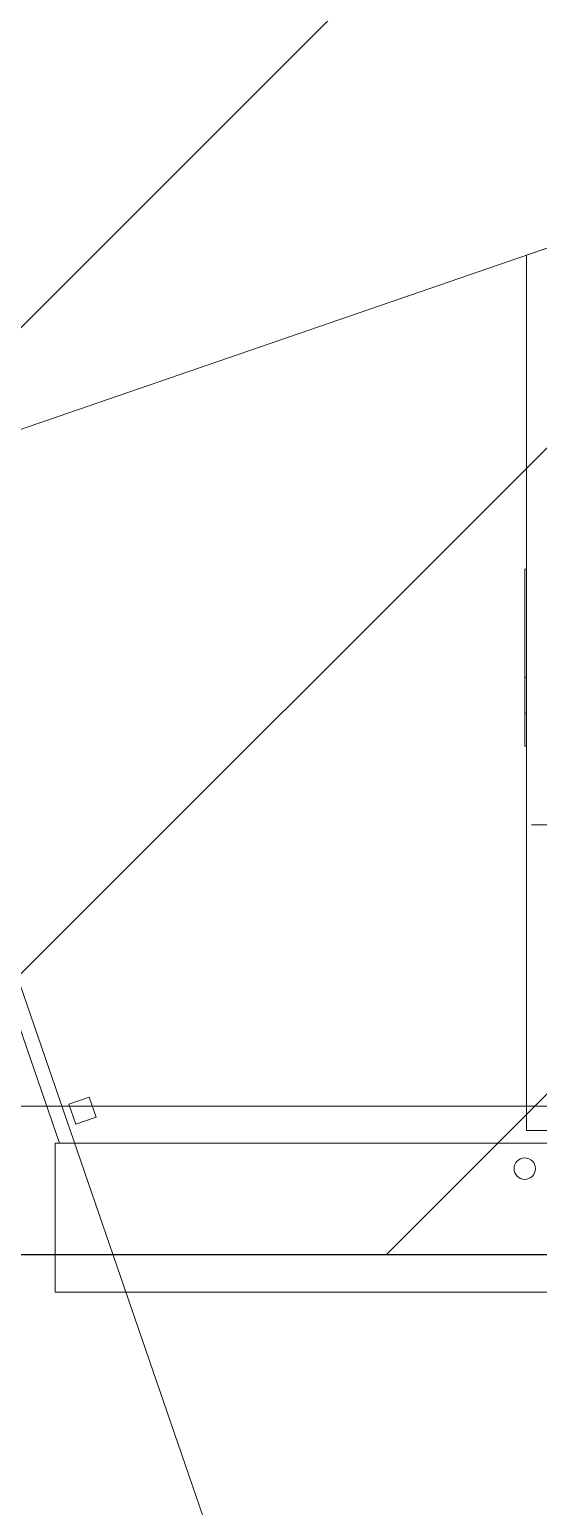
# Model space of a CAD drawing. Header units: millimetres. Extents: x 674 to 609626, y -20132 to 4061356.
# Drawn here: x 126983 to 130546, y 3967044 to 3977388 of the extents above; entities that cross this region are included whole.
import ezdxf

# ---------------------------------------------------------------- set-up
doc = ezdxf.new("R2010")
doc.units = ezdxf.units.MM
for name, color, linetype, lineweight in [('A-000-M_MASS', 13, 'Continuous', 25), ('A-010-M_LINE', 90, 'Continuous', 18), ('A-230-M_FLOOR', 192, 'Continuous', 13), ('A-700-M_FFE', 30, 'Continuous', 13), ('M-520-M_DRAINAGE_FW', 2, 'Continuous', 13), ('S-280-M_COLUMN', 52, 'Continuous', 13), ('Z-030-M_GRID', 191, 'Continuous', 13), ('Z-060-M_DETAIL', 92, 'Continuous', 25)]:
    doc.layers.add(name, color=color, linetype=linetype, lineweight=lineweight)

# ---------------------------------------------------------------- blocks, each defined once
blk = doc.blocks.new('Downpipe - L Spreader - Default-V12-S0_021 - GROUND LOADING PLAN')
at = {"layer": 'M-520-M_DRAINAGE_FW', "lineweight": 5}
for start, end in [(0, 180), (180, 0)]:
    blk.add_arc((-40, 150), 75, start, end, dxfattribs=at)
blk = doc.blocks.new('SHS-Square Hollow Section-Column - 150x150xSHS-3248363-S0_021 - GROUND LOADING PLAN')
at = {"layer": 'S-280-M_COLUMN', "lineweight": 5}
for p, q in [((-75, 75), (-75, -75)), ((-75, 75), (75, 75)), ((75, 75), (75, -75)), ((-75, -75), (75, -75))]:
    blk.add_line(p, q, dxfattribs=at)
blk = doc.blocks.new('TRACK_curtain1 - FIRT-031-3141720-S0_021 - GROUND LOADING PLAN')
at = {"layer": 'A-700-M_FFE', "lineweight": 5}
blk.add_line((0, -1100), (1569, -1100), dxfattribs=at)
blk = doc.blocks.new('WALL_FINISH - M-TIL2 Wall Tile-2622517-S0_021 - GROUND LOADING PLAN')
at = {"layer": 'A-000-M_MASS', "lineweight": 5}
for p, q in [((760, 0), (0, 0)), ((0, 0), (0, -12)), ((760, -12), (760, 0)), ((0, -12), (760, -12))]:
    blk.add_line(p, q, dxfattribs=at)
blk = doc.blocks.new('WALL_FINISH - M-FLT1 - Skirting Tile-2317593-S0_021 - GROUND LOADING PLAN')
at = {"layer": 'A-000-M_MASS', "lineweight": 5}
h = blk.add_hatch(dxfattribs=at)
h.set_pattern_fill('FP_15', color=256, style=0, pattern_type=2)
h.set_pattern_definition([(0, (0, 0), (0, 600), []), (90, (0, 0), (-600, 4e-14), [])])
h.paths.add_polyline_path([(760, 0), (280, 0), (280, -12), (760, -12)])
for p, q in [((760, 0), (280, 0)), ((280, -12), (760, -12)), ((760, -12), (760, 0))]:
    blk.add_line(p, q, dxfattribs=at)
blk = doc.blocks.new('25021-APA-ZZ-ZZ-M3-AR-000001_V3_rvt-1-S0_021 - GROUND LOADING PLAN')
at = {"layer": 'A-230-M_FLOOR', "lineweight": 5}
for p, q in [((-2393038, 3975808), (-2387507, 3977713)), ((-2393038, 3973609), (-2393038, 3975808)), ((-2397930, 3974295), (-2396309, 3969588)), ((-2393038, 3969678), (-2393038, 3972369)), ((-2396338, 3969588), (-2396338, 3968607)), ((-2396309, 3969588), (-2396338, 3969588)), ((-2396309, 3969588), (-2383902, 3969588)), ((-2369627, 3969678), (-2393038, 3969678)), ((-2396338, 3968607), (-2396338, 3968544)), ((-2396338, 3968544), (-2396212, 3968544)), ((-2396212, 3968544), (-2385372, 3968544))]:
    blk.add_line(p, q, dxfattribs=at)
at = {"layer": 'A-000-M_MASS', "color": 253, "lineweight": 5, "rotation": 270}
for name, p in [('WALL_FINISH - M-TIL2 Wall Tile-2622517-S0_021 - GROUND LOADING PLAN', (-2393038, 3973609)), ('WALL_FINISH - M-FLT1 - Skirting Tile-2317593-S0_021 - GROUND LOADING PLAN', (-2393038, 3973129))]:
    blk.add_blockref(name, p, dxfattribs=at)
at = {"layer": 'A-700-M_FFE', "color": 253, "lineweight": 5, "rotation": 180}
blk.add_blockref('TRACK_curtain1 - FIRT-031-3141720-S0_021 - GROUND LOADING PLAN', (-2391435, 3970719), dxfattribs=at)
at = {"layer": 'M-520-M_DRAINAGE_FW', "color": 253, "lineweight": 5, "rotation": 180}
blk.add_blockref('Downpipe - L Spreader - Default-V12-S0_021 - GROUND LOADING PLAN', (-2393091, 3969560), dxfattribs=at)
at = {"layer": 'S-280-M_COLUMN', "color": 253, "lineweight": 5, "rotation": 19.00040712009558}
blk.add_blockref('SHS-Square Hollow Section-Column - 150x150xSHS-3248363-S0_021 - GROUND LOADING PLAN', (-2396147, 3969816), dxfattribs=at)

msp = doc.modelspace()

# ---------------------------------------------------------------- hatches: boundary and pattern name
at = {"layer": 'Z-060-M_DETAIL', "lineweight": 18}
h = msp.add_hatch(dxfattribs=at)
h.set_pattern_fill('FP_43', color=240, style=0, pattern_type=2)
h.set_pattern_definition([(45, (2523501.4, 0), (-2262.7417, 2262.7417), [])])
h.paths.add_polyline_path([(76024, 3957063), (123550, 3973428), (125141, 3968809), (218853, 3968809), (215362, 3990817), (202456, 3993537), (201710, 3998248), (201451, 3998207), (195477, 4036005), (168099, 4029182), (167515, 4030872), (63001, 3994884), (75754, 3957846)])

# ---------------------------------------------------------------- linework, layer by layer
at = {"layer": 'A-010-M_LINE', "lineweight": 25}
msp.add_line((125141, 3968809), (218853, 3968809), dxfattribs=at)
at = {"layer": 'Z-030-M_GRID'}
for p, q in [((136317, 3943395), (110242, 4019121)), ((184034, 3994255), (56317, 3950277)), ((125617, 3969847), (222891, 3969847))]:
    msp.add_line(p, q, dxfattribs=at)

# ---------------------------------------------------------------- block references
at = {"lineweight": 5}
msp.add_blockref('25021-APA-ZZ-ZZ-M3-AR-000001_V3_rvt-1-S0_021 - GROUND LOADING PLAN', (2523501, 0), dxfattribs=at)

doc.saveas('drawing.dxf')
